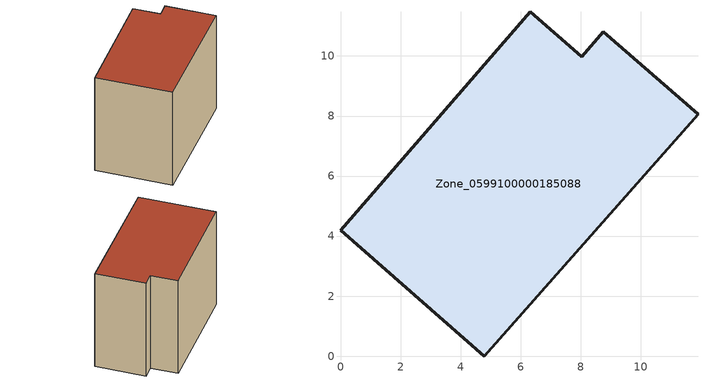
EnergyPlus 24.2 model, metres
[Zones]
Zone_0599100000185088
 floor ground (C_G): 4.79,0 0,4.19 6.32,11.47 8.03,9.97 8.76,10.8 11.91,8.06 z0
 wall outside (C_F): 4.79,0 11.91,8.06 8.76,10.8 8.03,9.97 6.32,11.47 0,4.19 4.79,0 z0:8.84
 roof outside (C_R): 0,4.19 4.79,0 11.91,8.06 8.76,10.8 8.03,9.97 6.32,11.47 z8.84
[BUILDING]
Pand.0599100000185088: North Axis=0; Terrain=City; Loads Convergence Tolerance Value=0.04; Temperature Convergence Tolerance Value=0.4; Solar Distribution=FullExterior; Maximum Number of Warmup Days=25; Minimum Number of Warmup Days=1
[Site:Location]
Rotterdam.The.Hague.AP_ZH_NLD Design_Conditions: Latitude=51.96; Longitude=4.45; Time Zone=1; Elevation=-4.5
[SITE:GROUNDTEMPERATURE:BUILDINGSURFACE]
18, 18, 18, 18, 18, 18, 18, 18, 18, 18, 18, 18
[MATERIAL] Thermal Absorptance=0.9; Solar Absorptance=0.7; Visible Absorptance=0.7
Name | Roughness | Thickness | Conductivity | Density | Specific Heat
G.TI.1946 | MediumSmooth | 0.15 | 1 | 540 | 1210
F.TI.1946 | Rough | 0.3 | 0.857143 | 1920 | 840
R.TI.1946 | MediumRough | 0.2 | 0.1 | 1500 | 1000
[CONSTRUCTION]
C_G: G.TI.1946
C_F: F.TI.1946
C_R: R.TI.1946
[ZONE]
Zone_0599100000185088: Type=1; Multiplier=1; Ceiling Height=Autocalculate; Volume=Autocalculate; Floor Area=autocalculate; Part of Total Floor Area=Yes
[ZONEINFILTRATION:DESIGNFLOWRATE]
Infil_Zone_0599100000185088: Zone or ZoneList or Space or SpaceList=Zone_0599100000185088; Schedule=AlwaysOn; Design Flow Rate Calculation Method=Flow/Area; Flow Rate per Floor Area=0.003; Constant Term Coefficient=1; Temperature Term Coefficient=0; Velocity Term Coefficient=0; Velocity Squared Term Coefficient=0
[HVACTEMPLATE:ZONE:IDEALLOADSAIRSYSTEM]
Zone_0599100000185088: Maximum Heating Supply Air Temperature=50; Minimum Cooling Supply Air Temperature=13; Maximum Heating Supply Air Humidity Ratio=0.0156; Minimum Cooling Supply Air Humidity Ratio=0.0077; Heating Limit=NoLimit; Cooling Limit=NoLimit; Dehumidification Control Type=ConstantSensibleHeatRatio; Cooling Sensible Heat Ratio=0.7; Dehumidification Setpoint=60; Humidification Control Type=None; Humidification Setpoint=30; Outdoor Air Method=None; Outdoor Air Flow Rate per Person=0.00944; Outdoor Air Flow Rate per Zone Floor Area=0; Outdoor Air Flow Rate per Zone=0; Demand Controlled Ventilation Type=None; Outdoor Air Economizer Type=NoEconomizer; Heat Recovery Type=None; Sensible Heat Recovery Effectiveness=0.7; Latent Heat Recovery Effectiveness=0.65
[ZONECONTROL:THERMOSTAT]
ThermostatControl_Zone_0599100000185088: Zone or ZoneList=Zone_0599100000185088; Control Type Schedule=DualSetpointControlType; Control 1=Thermostat_Zone_0599100000185088; Temperature Difference Between Cutout And Setpoint=0
[THERMOSTATSETPOINT:DUALSETPOINT]
Thermostat_Zone_0599100000185088: Heating Setpoint Temperature Schedule=HeatingSetpoint_Zone_0599100000185088; Cooling Setpoint Temperature Schedule=CoolingSetpoint_Zone_0599100000185088
[SCHEDULE:COMPACT]
HeatingSetpoint_Zone_0599100000185088: Through: 12/31, For: AllDays, Until: 24:00, 21
CoolingSetpoint_Zone_0599100000185088: Through: 12/31, For: AllDays, Until: 24:00, 24
DualSetpointControlType: Through: 12/31, For: AllDays, Until: 24:00, 4
AlwaysOn: Through: 12/31, For: AllDays, Until: 24:00, 1
